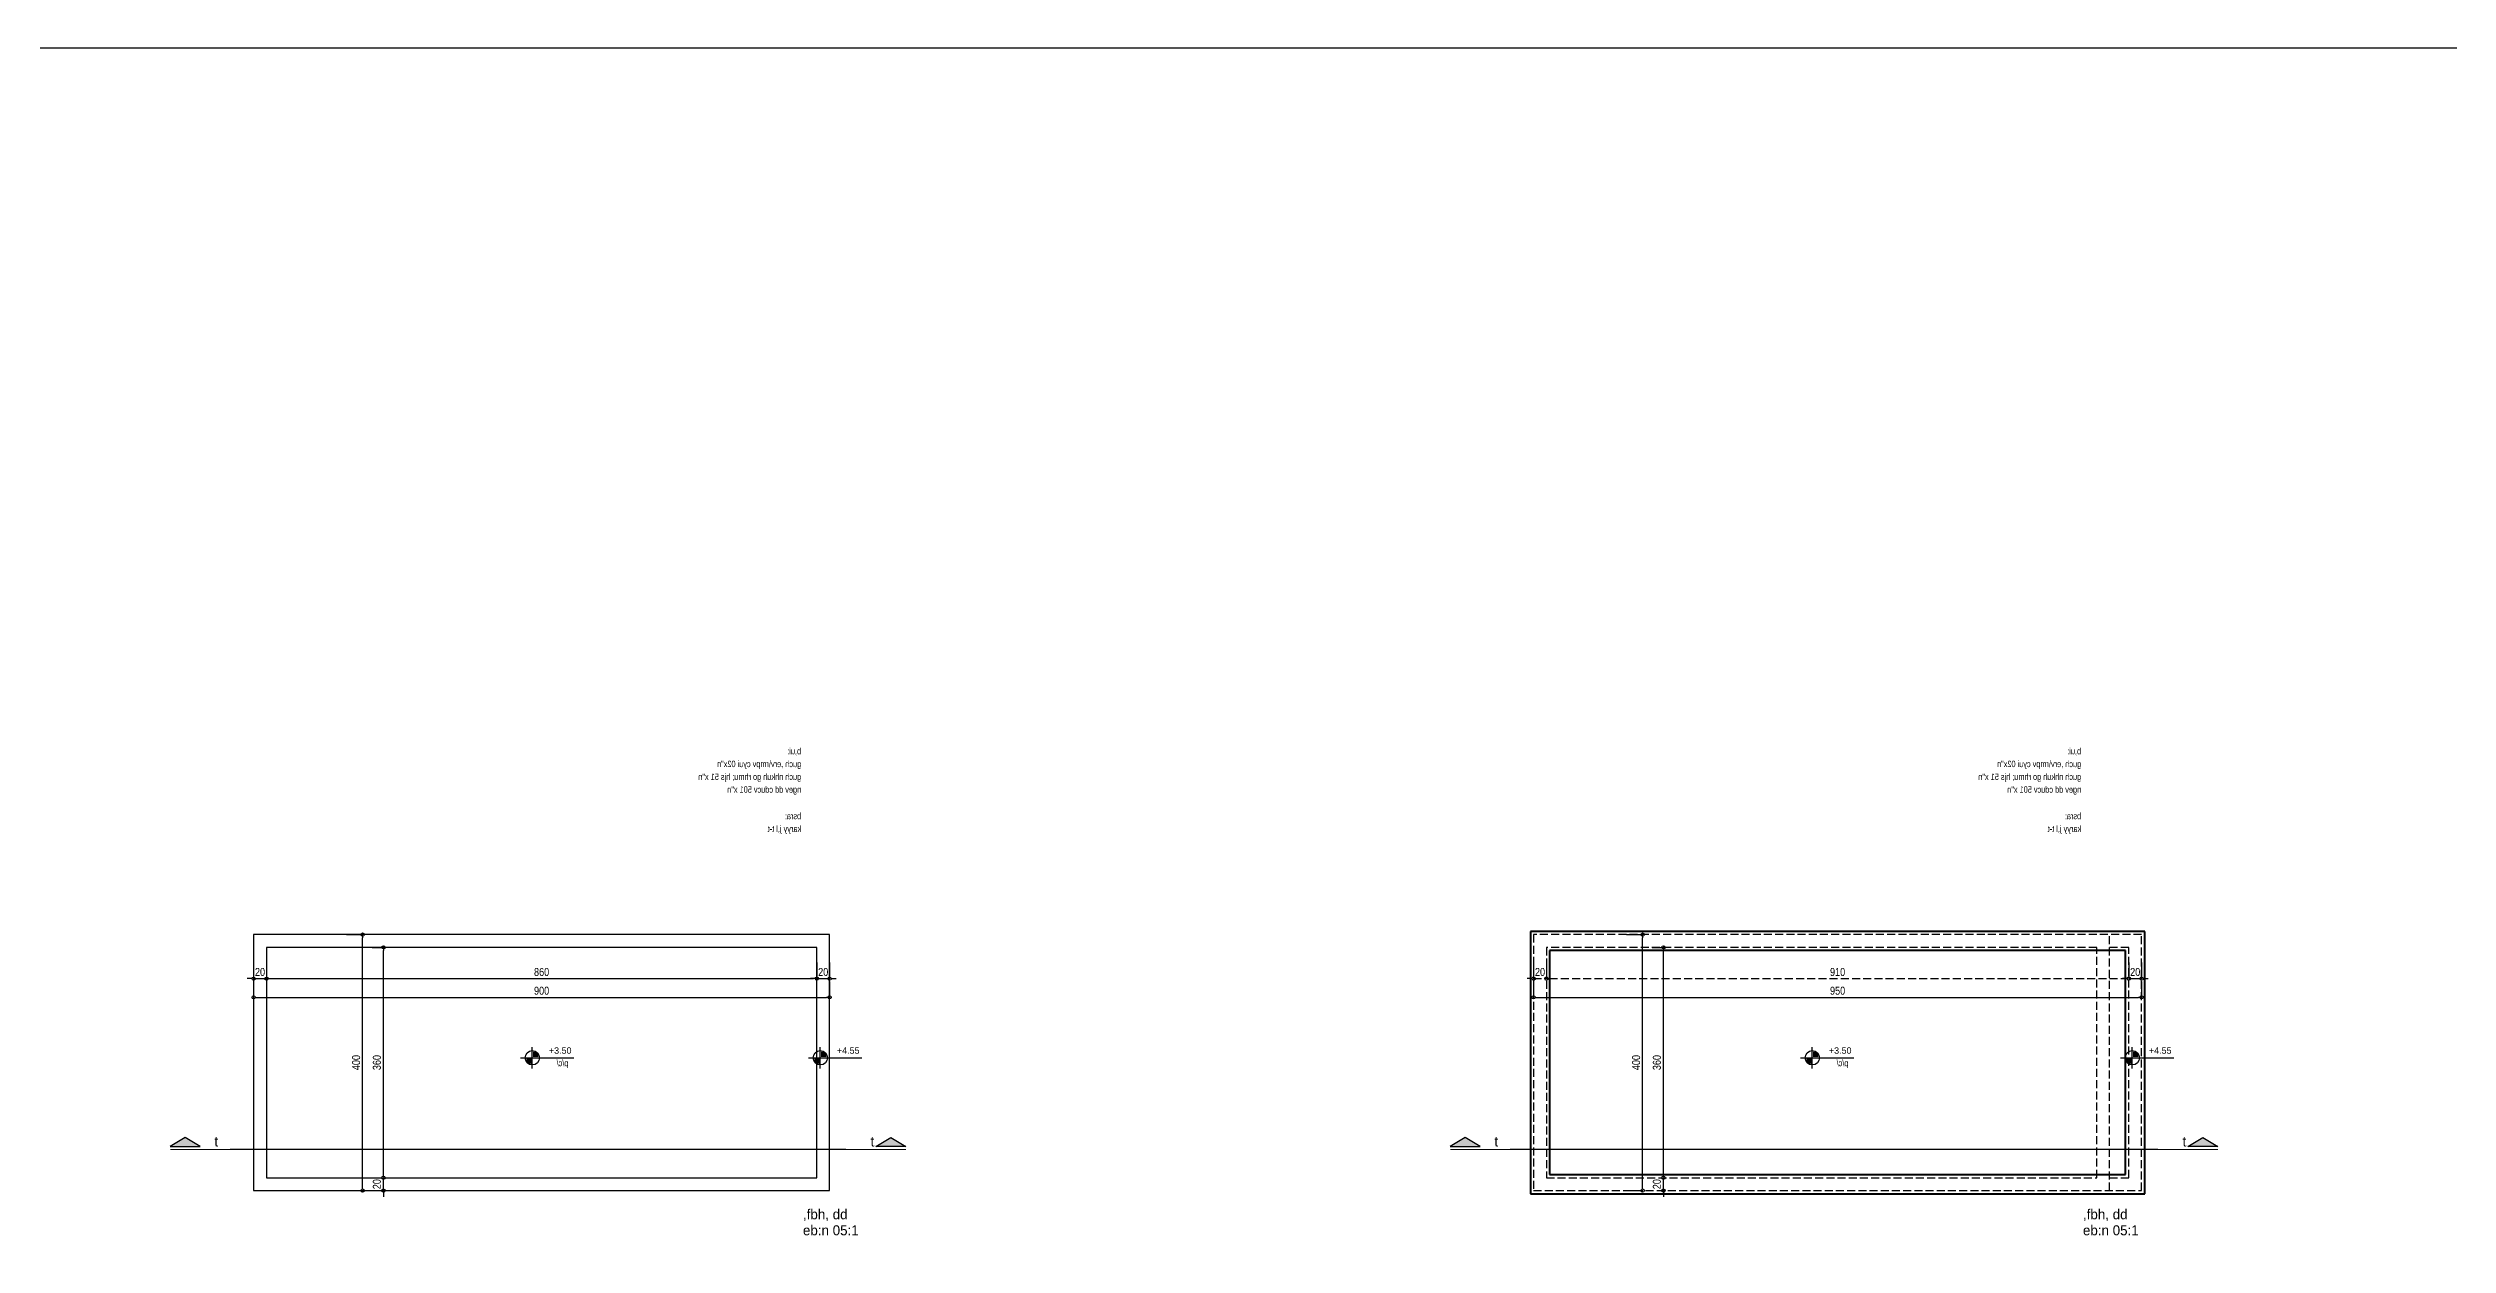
# Model space of a CAD drawing. Header units: millimetres. Extents: x 16987892 to 17014545, y 63475219 to 63484768.
# Drawn here: x 16993233 to 16996983, y 63481881 to 63483751 of the extents above; entities that cross this region are included whole.
import ezdxf

# ---------------------------------------------------------------- set-up
doc = ezdxf.new("R2010")
doc.units = ezdxf.units.MM
doc.header["$LTSCALE"] = 0.01
doc.linetypes.add('HIDDEN', pattern=[3.5, 2.5, -1])
for name, color, linetype in [('DIM 50', 5, 'Continuous'), ('HID-2', 1, 'HIDDEN'), ('Symbols', 1, 'Continuous'), ('Text50', 2, 'Continuous'), ('wall', 2, 'Continuous')]:
    doc.layers.add(name, color=color, linetype=linetype)
doc.layers.add('MAB 2', color=160, linetype='Continuous', lineweight=40)
doc.styles.add('DIM', font='oron_.shx', dxfattribs={"width": 0.85})
doc.styles.add('MIRYL', font='techno_m')
doc.styles.add('mvt-mirym', font='mvt-mirym.shx')
doc.styles.get("Standard").update_dxf_attribs({"font": 'arial.ttf'})
doc.dimstyles.new('RIKI 1_50', dxfattribs={"dimscale": 5, "dimtxt": 2.5, "dimasz": 1, "dimexe": 0.1, "dimexo": 3, "dimgap": 0.8, "dimtad": 1, "dimdec": 1, "dimrnd": 1, "dimdsep": 46, "dimtxsty": 'DIM', "dimblk": 'DOTBLANK', "dimcen": 0.15, "dimdle": 0.1, "dimclrt": 7, "dimadec": 0, "dimazin": 0, "dimtfac": 1, "dimtdec": 1, "dimtix": 1, "dimtmove": 2, "dimatfit": 3, "dimfxl": 5, "dimfxlon": 1, "dimtolj": 1, "dimarcsym": 0})

# ---------------------------------------------------------------- blocks, each defined once
blk = doc.blocks.new('level')
for p, q in [((-36.4, 0), (129.8, 0)), ((0, -33.1), (0, 33.1))]:
    blk.add_line(p, q)
at = {"const_width": 16.9}
for points in [[(-10.7, -2.3, 0.414214), (-2.3, -10.7, -0.579856)], [(2.3, 10.7, -0.414214), (10.7, 2.3, 0.579856)]]:
    blk.add_lwpolyline(points, format="xyb", dxfattribs=at)
blk.add_circle((0, 0), 22.3)
blk.add_attdef('LEVEL', (51.9, 12.6), '', height=20)
blk = doc.blocks.new('_DotBlank')
at = {"color": 0, "linetype": 'ByBlock', "lineweight": -2}
blk.add_line((-0.5, 0), (-1, 0), dxfattribs=at)
blk.add_circle((0, 0), 0.5, dxfattribs=at)
blk = doc.blocks.new('*D438')
at = {"layer": 'DEFPOINTS', "color": 0, "ltscale": 100, "transparency": 16777216}
for p in [(16993553.9, 63482365.6), (16993724.3, 63482365.6), (16993553.9, 63481965.6)]:
    blk.add_point(p, dxfattribs=at)
at = {"layer": 'DIM 50', "color": 0, "lineweight": -2, "ltscale": 100, "transparency": 16777216}
for p, q in [((16993699.3, 63482365.6), (16993724.8, 63482365.6)), ((16993724.3, 63481970.6), (16993724.3, 63482360.6)), ((16993699.3, 63481965.6), (16993724.8, 63481965.6))]:
    blk.add_line(p, q, dxfattribs=at)
at = {"layer": 'DIM 50', "color": 0, "lineweight": -2, "ltscale": 100, "transparency": 16777216, "xscale": 5, "yscale": 5, "zscale": 5}
for p, rotation in [((16993724.3, 63482365.6), 90), ((16993724.3, 63481965.6), 270)]:
    blk.add_blockref('_DotBlank', p, dxfattribs=dict(at, rotation=rotation))
at = {"layer": 'DIM 50', "color": 7, "ltscale": 100, "transparency": 16777216, "insert": (16993714.1, 63482165.6), "char_height": 12.5, "attachment_point": 5, "rotation": 90, "style": 'DIM'}
blk.add_mtext('\\A1;400', dxfattribs=at)
blk = doc.blocks.new('*D439')
at = {"layer": 'DEFPOINTS', "color": 0, "ltscale": 100, "transparency": 16777216}
for p in [(16993756.8, 63481985.6), (16993759.3, 63481985.6), (16993756.8, 63481965.6)]:
    blk.add_point(p, dxfattribs=at)
at = {"layer": 'DIM 50', "color": 0, "lineweight": -2, "ltscale": 100, "transparency": 16777216}
for p, q in [((16993756.8, 63481985.6), (16993756.3, 63481985.6)), ((16993756.8, 63481990.6), (16993756.8, 63481995.6)), ((16993756.8, 63481965.6), (16993756.8, 63481985.6)), ((16993756.8, 63481965.6), (16993757.3, 63481965.6)), ((16993756.8, 63481960.6), (16993756.8, 63481955.6))]:
    blk.add_line(p, q, dxfattribs=at)
at = {"layer": 'DIM 50', "color": 0, "lineweight": -2, "ltscale": 100, "transparency": 16777216, "xscale": 5, "yscale": 5, "zscale": 5}
for p, rotation in [((16993756.8, 63481985.6), 270), ((16993756.8, 63481965.6), 90)]:
    blk.add_blockref('_DotBlank', p, dxfattribs=dict(at, rotation=rotation))
at = {"layer": 'DIM 50', "color": 7, "ltscale": 100, "transparency": 16777216, "insert": (16993746.5, 63481975.6), "char_height": 12.5, "attachment_point": 5, "rotation": 90, "style": 'DIM'}
blk.add_mtext('\\A1;20', dxfattribs=at)
blk = doc.blocks.new('*D440')
at = {"layer": 'DEFPOINTS', "color": 0, "ltscale": 100, "transparency": 16777216}
for p in [(16993724.3, 63482345.6), (16993756.8, 63482345.6), (16993759.3, 63481985.6)]:
    blk.add_point(p, dxfattribs=at)
at = {"layer": 'DIM 50', "color": 0, "lineweight": -2, "ltscale": 100, "transparency": 16777216}
for p, q in [((16993739.3, 63482345.6), (16993757.3, 63482345.6)), ((16993756.8, 63481990.6), (16993756.8, 63482340.6)), ((16993756.8, 63481985.6), (16993756.3, 63481985.6))]:
    blk.add_line(p, q, dxfattribs=at)
at = {"layer": 'DIM 50', "color": 0, "lineweight": -2, "ltscale": 100, "transparency": 16777216, "xscale": 5, "yscale": 5, "zscale": 5}
for p, rotation in [((16993756.8, 63482345.6), 90), ((16993756.8, 63481985.6), 270)]:
    blk.add_blockref('_DotBlank', p, dxfattribs=dict(at, rotation=rotation))
at = {"layer": 'DIM 50', "color": 7, "ltscale": 100, "transparency": 16777216, "insert": (16993746.5, 63482165.6), "char_height": 12.5, "attachment_point": 5, "rotation": 90, "style": 'DIM'}
blk.add_mtext('\\A1;360', dxfattribs=at)
blk = doc.blocks.new('*D442')
at = {"layer": 'DEFPOINTS', "color": 0, "ltscale": 100, "transparency": 16777216}
for p in [(16993553.9, 63482365.6), (16993573.9, 63482345.6), (16993573.9, 63482296.8)]:
    blk.add_point(p, dxfattribs=at)
at = {"layer": 'DIM 50', "color": 0, "lineweight": -2, "ltscale": 100, "transparency": 16777216}
for p, q in [((16993553.9, 63482321.8), (16993553.9, 63482296.3)), ((16993573.9, 63482321.8), (16993573.9, 63482296.3)), ((16993548.9, 63482296.8), (16993543.9, 63482296.8)), ((16993553.9, 63482296.8), (16993573.9, 63482296.8)), ((16993578.9, 63482296.8), (16993583.9, 63482296.8))]:
    blk.add_line(p, q, dxfattribs=at)
at = {"layer": 'DIM 50', "color": 0, "lineweight": -2, "ltscale": 100, "transparency": 16777216, "xscale": 5, "yscale": 5, "zscale": 5}
blk.add_blockref('_DotBlank', (16993553.9, 63482296.8), dxfattribs=at)
at = {"layer": 'DIM 50', "color": 0, "lineweight": -2, "ltscale": 100, "transparency": 16777216, "xscale": 5, "yscale": 5, "zscale": 5, "rotation": 180}
blk.add_blockref('_DotBlank', (16993573.9, 63482296.8), dxfattribs=at)
at = {"layer": 'DIM 50', "color": 7, "ltscale": 100, "transparency": 16777216, "insert": (16993563.9, 63482307.1), "char_height": 12.5, "attachment_point": 5, "style": 'DIM'}
blk.add_mtext('\\A1;20', dxfattribs=at)
blk = doc.blocks.new('*D443')
at = {"layer": 'DEFPOINTS', "color": 0, "ltscale": 100, "transparency": 16777216}
for p in [(16993573.9, 63482345.6), (16994433.9, 63482345.6), (16994433.9, 63482296.8)]:
    blk.add_point(p, dxfattribs=at)
at = {"layer": 'DIM 50', "color": 0, "lineweight": -2, "ltscale": 100, "transparency": 16777216}
for p, q in [((16993573.9, 63482321.8), (16993573.9, 63482296.3)), ((16994433.9, 63482321.8), (16994433.9, 63482296.3)), ((16993578.9, 63482296.8), (16994428.9, 63482296.8))]:
    blk.add_line(p, q, dxfattribs=at)
at = {"layer": 'DIM 50', "color": 0, "lineweight": -2, "ltscale": 100, "transparency": 16777216, "xscale": 5, "yscale": 5, "zscale": 5, "rotation": 180}
blk.add_blockref('_DotBlank', (16993573.9, 63482296.8), dxfattribs=at)
at = {"layer": 'DIM 50', "color": 0, "lineweight": -2, "ltscale": 100, "transparency": 16777216, "xscale": 5, "yscale": 5, "zscale": 5}
blk.add_blockref('_DotBlank', (16994433.9, 63482296.8), dxfattribs=at)
at = {"layer": 'DIM 50', "color": 7, "ltscale": 100, "transparency": 16777216, "insert": (16994003.9, 63482307.1), "char_height": 12.5, "attachment_point": 5, "style": 'DIM'}
blk.add_mtext('\\A1;860', dxfattribs=at)
blk = doc.blocks.new('*D444')
at = {"layer": 'DEFPOINTS', "color": 0, "ltscale": 100, "transparency": 16777216}
for p in [(16994453.9, 63482365.6), (16994433.9, 63482345.6), (16994453.9, 63482296.8)]:
    blk.add_point(p, dxfattribs=at)
at = {"layer": 'DIM 50', "color": 0, "lineweight": -2, "ltscale": 100, "transparency": 16777216}
for p, q in [((16994433.9, 63482321.8), (16994433.9, 63482296.3)), ((16994453.9, 63482321.8), (16994453.9, 63482296.3)), ((16994428.9, 63482296.8), (16994423.9, 63482296.8)), ((16994433.9, 63482296.8), (16994453.9, 63482296.8)), ((16994458.9, 63482296.8), (16994463.9, 63482296.8))]:
    blk.add_line(p, q, dxfattribs=at)
at = {"layer": 'DIM 50', "color": 0, "lineweight": -2, "ltscale": 100, "transparency": 16777216, "xscale": 5, "yscale": 5, "zscale": 5}
blk.add_blockref('_DotBlank', (16994433.9, 63482296.8), dxfattribs=at)
at = {"layer": 'DIM 50', "color": 0, "lineweight": -2, "ltscale": 100, "transparency": 16777216, "xscale": 5, "yscale": 5, "zscale": 5, "rotation": 180}
blk.add_blockref('_DotBlank', (16994453.9, 63482296.8), dxfattribs=at)
at = {"layer": 'DIM 50', "color": 7, "ltscale": 100, "transparency": 16777216, "insert": (16994443.9, 63482307.1), "char_height": 12.5, "attachment_point": 5, "style": 'DIM'}
blk.add_mtext('\\A1;20', dxfattribs=at)
blk = doc.blocks.new('*D425')
at = {"layer": 'DEFPOINTS', "color": 0, "ltscale": 100, "transparency": 16777216}
for p in [(16993553.9, 63482365.6), (16994453.9, 63482365.6), (16994453.9, 63482267.5)]:
    blk.add_point(p, dxfattribs=at)
at = {"layer": 'DIM 50', "color": 0, "lineweight": -2, "ltscale": 100, "transparency": 16777216}
for p, q in [((16993553.9, 63482292.5), (16993553.9, 63482267)), ((16994453.9, 63482292.5), (16994453.9, 63482267)), ((16993558.9, 63482267.5), (16994448.9, 63482267.5))]:
    blk.add_line(p, q, dxfattribs=at)
at = {"layer": 'DIM 50', "color": 0, "lineweight": -2, "ltscale": 100, "transparency": 16777216, "xscale": 5, "yscale": 5, "zscale": 5, "rotation": 180}
blk.add_blockref('_DotBlank', (16993553.9, 63482267.5), dxfattribs=at)
at = {"layer": 'DIM 50', "color": 0, "lineweight": -2, "ltscale": 100, "transparency": 16777216, "xscale": 5, "yscale": 5, "zscale": 5}
blk.add_blockref('_DotBlank', (16994453.9, 63482267.5), dxfattribs=at)
at = {"layer": 'DIM 50', "color": 7, "ltscale": 100, "transparency": 16777216, "insert": (16994003.9, 63482277.8), "char_height": 12.5, "attachment_point": 5, "style": 'DIM'}
blk.add_mtext('\\A1;900', dxfattribs=at)
blk = doc.blocks.new('sec')
h = blk.add_hatch(color=256)
h.dxf.hatch_style = 1
h.paths.add_polyline_path([(1000, 50), (750, 200), (500, 50)])
for p, q in [((500, 50), (750, 200)), ((1000, 50), (500, 50)), ((750, 200), (1000, 50))]:
    blk.add_line(p, q)
at = {"const_width": 20}
blk.add_lwpolyline([(0, 0), (1000, 0)], dxfattribs=at)
blk = doc.blocks.new('*D457')
at = {"layer": 'DEFPOINTS', "color": 0, "ltscale": 100, "transparency": 16777216}
for p in [(16995553.9, 63482365.6), (16995724.3, 63482365.6), (16995553.9, 63481965.6)]:
    blk.add_point(p, dxfattribs=at)
at = {"layer": 'DIM 50', "color": 0, "lineweight": -2, "ltscale": 100, "transparency": 16777216}
for p, q in [((16995699.3, 63482365.6), (16995724.8, 63482365.6)), ((16995724.3, 63481970.6), (16995724.3, 63482360.6)), ((16995699.3, 63481965.6), (16995724.8, 63481965.6))]:
    blk.add_line(p, q, dxfattribs=at)
at = {"layer": 'DIM 50', "color": 0, "lineweight": -2, "ltscale": 100, "transparency": 16777216, "xscale": 5, "yscale": 5, "zscale": 5}
for p, rotation in [((16995724.3, 63482365.6), 90), ((16995724.3, 63481965.6), 270)]:
    blk.add_blockref('_DotBlank', p, dxfattribs=dict(at, rotation=rotation))
at = {"layer": 'DIM 50', "color": 7, "ltscale": 100, "transparency": 16777216, "insert": (16995714.1, 63482165.6), "char_height": 12.5, "attachment_point": 5, "rotation": 90, "style": 'DIM'}
blk.add_mtext('\\A1;400', dxfattribs=at)
blk = doc.blocks.new('*D458')
at = {"layer": 'DEFPOINTS', "color": 0, "ltscale": 100, "transparency": 16777216}
for p in [(16995756.8, 63481985.6), (16995759.3, 63481985.6), (16995756.8, 63481965.6)]:
    blk.add_point(p, dxfattribs=at)
at = {"layer": 'DIM 50', "color": 0, "lineweight": -2, "ltscale": 100, "transparency": 16777216}
for p, q in [((16995756.8, 63481985.6), (16995756.3, 63481985.6)), ((16995756.8, 63481990.6), (16995756.8, 63481995.6)), ((16995756.8, 63481965.6), (16995756.8, 63481985.6)), ((16995756.8, 63481965.6), (16995757.3, 63481965.6)), ((16995756.8, 63481960.6), (16995756.8, 63481955.6))]:
    blk.add_line(p, q, dxfattribs=at)
at = {"layer": 'DIM 50', "color": 0, "lineweight": -2, "ltscale": 100, "transparency": 16777216, "xscale": 5, "yscale": 5, "zscale": 5}
for p, rotation in [((16995756.8, 63481985.6), 270), ((16995756.8, 63481965.6), 90)]:
    blk.add_blockref('_DotBlank', p, dxfattribs=dict(at, rotation=rotation))
at = {"layer": 'DIM 50', "color": 7, "ltscale": 100, "transparency": 16777216, "insert": (16995746.5, 63481975.6), "char_height": 12.5, "attachment_point": 5, "rotation": 90, "style": 'DIM'}
blk.add_mtext('\\A1;20', dxfattribs=at)
blk = doc.blocks.new('*D459')
at = {"layer": 'DEFPOINTS', "color": 0, "ltscale": 100, "transparency": 16777216}
for p in [(16995724.3, 63482345.6), (16995756.8, 63482345.6), (16995759.3, 63481985.6)]:
    blk.add_point(p, dxfattribs=at)
at = {"layer": 'DIM 50', "color": 0, "lineweight": -2, "ltscale": 100, "transparency": 16777216}
for p, q in [((16995739.3, 63482345.6), (16995757.3, 63482345.6)), ((16995756.8, 63481990.6), (16995756.8, 63482340.6)), ((16995756.8, 63481985.6), (16995756.3, 63481985.6))]:
    blk.add_line(p, q, dxfattribs=at)
at = {"layer": 'DIM 50', "color": 0, "lineweight": -2, "ltscale": 100, "transparency": 16777216, "xscale": 5, "yscale": 5, "zscale": 5}
for p, rotation in [((16995756.8, 63482345.6), 90), ((16995756.8, 63481985.6), 270)]:
    blk.add_blockref('_DotBlank', p, dxfattribs=dict(at, rotation=rotation))
at = {"layer": 'DIM 50', "color": 7, "ltscale": 100, "transparency": 16777216, "insert": (16995746.5, 63482165.6), "char_height": 12.5, "attachment_point": 5, "rotation": 90, "style": 'DIM'}
blk.add_mtext('\\A1;360', dxfattribs=at)
blk = doc.blocks.new('*D460')
at = {"layer": 'DEFPOINTS', "color": 0, "ltscale": 500, "transparency": 16777216}
for p in [(16995553.9, 63482365.6), (16995573.9, 63482345.6), (16995573.9, 63482296.8)]:
    blk.add_point(p, dxfattribs=at)
at = {"layer": 'HID-2', "color": 0, "lineweight": -2, "ltscale": 500, "transparency": 16777216}
for p, q in [((16995553.9, 63482321.8), (16995553.9, 63482296.3)), ((16995573.9, 63482321.8), (16995573.9, 63482296.3)), ((16995548.9, 63482296.8), (16995543.9, 63482296.8)), ((16995553.9, 63482296.8), (16995573.9, 63482296.8)), ((16995578.9, 63482296.8), (16995583.9, 63482296.8))]:
    blk.add_line(p, q, dxfattribs=at)
at = {"layer": 'HID-2', "color": 0, "lineweight": -2, "ltscale": 500, "transparency": 16777216, "xscale": 5, "yscale": 5, "zscale": 5}
blk.add_blockref('_DotBlank', (16995553.9, 63482296.8), dxfattribs=at)
at = {"layer": 'HID-2', "color": 0, "lineweight": -2, "ltscale": 500, "transparency": 16777216, "xscale": 5, "yscale": 5, "zscale": 5, "rotation": 180}
blk.add_blockref('_DotBlank', (16995573.9, 63482296.8), dxfattribs=at)
at = {"layer": 'HID-2', "color": 7, "ltscale": 500, "transparency": 16777216, "insert": (16995563.9, 63482307.1), "char_height": 12.5, "attachment_point": 5, "style": 'DIM'}
blk.add_mtext('\\A1;20', dxfattribs=at)
blk = doc.blocks.new('*D461')
at = {"layer": 'DEFPOINTS', "color": 0, "ltscale": 500, "transparency": 16777216}
for p in [(16995573.9, 63482345.6), (16996483.9, 63482345.6), (16996483.9, 63482296.8)]:
    blk.add_point(p, dxfattribs=at)
at = {"layer": 'HID-2', "color": 0, "lineweight": -2, "ltscale": 500, "transparency": 16777216}
for p, q in [((16995573.9, 63482321.8), (16995573.9, 63482296.3)), ((16996483.9, 63482321.8), (16996483.9, 63482296.3)), ((16995578.9, 63482296.8), (16996478.9, 63482296.8))]:
    blk.add_line(p, q, dxfattribs=at)
at = {"layer": 'HID-2', "color": 0, "lineweight": -2, "ltscale": 500, "transparency": 16777216, "xscale": 5, "yscale": 5, "zscale": 5, "rotation": 180}
blk.add_blockref('_DotBlank', (16995573.9, 63482296.8), dxfattribs=at)
at = {"layer": 'HID-2', "color": 0, "lineweight": -2, "ltscale": 500, "transparency": 16777216, "xscale": 5, "yscale": 5, "zscale": 5}
blk.add_blockref('_DotBlank', (16996483.9, 63482296.8), dxfattribs=at)
at = {"layer": 'HID-2', "color": 7, "ltscale": 500, "transparency": 16777216, "insert": (16996028.9, 63482307.1), "char_height": 12.5, "attachment_point": 5, "style": 'DIM'}
blk.add_mtext('\\A1;910', dxfattribs=at)
blk = doc.blocks.new('*D462')
at = {"layer": 'DEFPOINTS', "color": 0, "ltscale": 100, "transparency": 16777216}
for p in [(16996503.9, 63482365.6), (16996483.9, 63482345.6), (16996503.9, 63482296.8)]:
    blk.add_point(p, dxfattribs=at)
at = {"layer": 'DIM 50', "color": 0, "lineweight": -2, "ltscale": 100, "transparency": 16777216}
for p, q in [((16996483.9, 63482321.8), (16996483.9, 63482296.3)), ((16996503.9, 63482321.8), (16996503.9, 63482296.3)), ((16996478.9, 63482296.8), (16996473.9, 63482296.8)), ((16996483.9, 63482296.8), (16996503.9, 63482296.8)), ((16996508.9, 63482296.8), (16996513.9, 63482296.8))]:
    blk.add_line(p, q, dxfattribs=at)
at = {"layer": 'DIM 50', "color": 0, "lineweight": -2, "ltscale": 100, "transparency": 16777216, "xscale": 5, "yscale": 5, "zscale": 5}
blk.add_blockref('_DotBlank', (16996483.9, 63482296.8), dxfattribs=at)
at = {"layer": 'DIM 50', "color": 0, "lineweight": -2, "ltscale": 100, "transparency": 16777216, "xscale": 5, "yscale": 5, "zscale": 5, "rotation": 180}
blk.add_blockref('_DotBlank', (16996503.9, 63482296.8), dxfattribs=at)
at = {"layer": 'DIM 50', "color": 7, "ltscale": 100, "transparency": 16777216, "insert": (16996493.9, 63482307.1), "char_height": 12.5, "attachment_point": 5, "style": 'DIM'}
blk.add_mtext('\\A1;20', dxfattribs=at)
blk = doc.blocks.new('*D463')
at = {"layer": 'DEFPOINTS', "color": 0, "ltscale": 100, "transparency": 16777216}
for p in [(16995553.9, 63482365.6), (16996503.9, 63482365.6), (16996503.9, 63482267.5)]:
    blk.add_point(p, dxfattribs=at)
at = {"layer": 'DIM 50', "color": 0, "lineweight": -2, "ltscale": 100, "transparency": 16777216}
for p, q in [((16995553.9, 63482292.5), (16995553.9, 63482267)), ((16996503.9, 63482292.5), (16996503.9, 63482267)), ((16995558.9, 63482267.5), (16996498.9, 63482267.5))]:
    blk.add_line(p, q, dxfattribs=at)
at = {"layer": 'DIM 50', "color": 0, "lineweight": -2, "ltscale": 100, "transparency": 16777216, "xscale": 5, "yscale": 5, "zscale": 5, "rotation": 180}
blk.add_blockref('_DotBlank', (16995553.9, 63482267.5), dxfattribs=at)
at = {"layer": 'DIM 50', "color": 0, "lineweight": -2, "ltscale": 100, "transparency": 16777216, "xscale": 5, "yscale": 5, "zscale": 5}
blk.add_blockref('_DotBlank', (16996503.9, 63482267.5), dxfattribs=at)
at = {"layer": 'DIM 50', "color": 7, "ltscale": 100, "transparency": 16777216, "insert": (16996028.9, 63482277.8), "char_height": 12.5, "attachment_point": 5, "style": 'DIM'}
blk.add_mtext('\\A1;950', dxfattribs=at)

msp = doc.modelspace()

# ---------------------------------------------------------------- linework, layer by layer
at = {"layer": 'HID-2', "ltscale": 500}
for p, q in [((16995553.88, 63482365.61), (16995553.88, 63481965.61)), ((16996503.88, 63482365.61), (16995553.88, 63482365.61)), ((16996453.88, 63481965.61), (16996453.88, 63482365.61)), ((16996503.88, 63481965.61), (16996503.88, 63482365.61)), ((16995573.88, 63482345.61), (16995573.88, 63481985.61)), ((16996433.88, 63482345.61), (16995573.88, 63482345.61)), ((16996433.88, 63481985.61), (16996433.88, 63482345.61)), ((16996483.88, 63482345.61), (16996453.88, 63482345.61)), ((16996483.88, 63481985.61), (16996483.88, 63482345.61)), ((16995573.88, 63481985.61), (16996433.88, 63481985.61)), ((16996453.88, 63481985.61), (16996483.88, 63481985.61)), ((16995553.88, 63481965.61), (16996503.88, 63481965.61))]:
    msp.add_line(p, q, dxfattribs=at)
at = {"layer": 'MAB 2', "ltscale": 100}
for p, q in [((16995548.88, 63482370.61), (16995548.88, 63481960.61)), ((16996508.88, 63482370.61), (16995548.88, 63482370.61)), ((16996508.88, 63481960.61), (16996508.88, 63482370.61)), ((16995578.88, 63482340.61), (16995578.88, 63481990.61)), ((16996478.88, 63482340.61), (16995578.88, 63482340.61)), ((16996478.88, 63481990.61), (16996478.88, 63482340.61)), ((16995578.88, 63481990.61), (16996478.88, 63481990.61)), ((16995548.88, 63481960.61), (16996508.88, 63481960.61))]:
    msp.add_line(p, q, dxfattribs=at)
at = {"layer": 'Symbols', "ltscale": 100}
for p, q in [((16994479.46, 63482029.83), (16993517.47, 63482029.83)), ((16996529.46, 63482029.83), (16995517.47, 63482029.83))]:
    msp.add_line(p, q, dxfattribs=at)
at = {"layer": 'wall', "ltscale": 100}
for p, q in [((16993553.88, 63482365.61), (16993553.88, 63481965.61)), ((16994453.88, 63482365.61), (16993553.88, 63482365.61)), ((16994453.88, 63481965.61), (16994453.88, 63482365.61)), ((16993573.88, 63482345.61), (16993573.88, 63481985.61)), ((16994433.88, 63482345.61), (16993573.88, 63482345.61)), ((16994433.88, 63481985.61), (16994433.88, 63482345.61)), ((16993573.88, 63481985.61), (16994433.88, 63481985.61)), ((16993553.88, 63481965.61), (16994453.88, 63481965.61))]:
    msp.add_line(p, q, dxfattribs=at)
msp.add_lwpolyline([(16992892.94, 63479455.8), (16987892.31, 63479455.8), (16987892.31, 63483750.93), (17002015.49, 63483750.93), (17002015.49, 63479455.8)], dxfattribs=at)

# ---------------------------------------------------------------- block references
at = {"layer": 'Symbols', "xscale": -0.09375, "yscale": 0.09375, "zscale": 0.09375, "rotation": 359.9999999999438}
for p in [(16993517.47, 63482029.83), (16995517.47, 63482029.83)]:
    msp.add_blockref('sec', p, dxfattribs=at)
at = {"layer": 'Symbols', "xscale": 0.09375, "yscale": 0.09375, "zscale": 0.09375}
for p in [(16994479.46, 63482029.83), (16996529.46, 63482029.83)]:
    msp.add_blockref('sec', p, dxfattribs=at)
at = {"layer": 'Text50', "xscale": 0.4999999999999999, "yscale": 0.4999999999999999, "zscale": 0.4999999999999999}
for p, values in [((16993989.37, 63482173.09), {'LEVEL': '+3.50'}), ((16994439.36, 63482173.09), {'LEVEL': '+4.55'}), ((16995989.37, 63482173.09), {'LEVEL': '+3.50'}), ((16996489.36, 63482173.09), {'LEVEL': '+4.55'})]:
    msp.add_blockref('level', p, dxfattribs=at).add_auto_attribs(values)

# ---------------------------------------------------------------- texts
at = {"layer": 'Symbols', "style": 'mvt-mirym'}
for s, height, p in [('t', 15.62, (16993492.57, 63482034.51)), ('t', 15.62, (16994517.9, 63482034.51)), ('t', 15.62, (16995492.57, 63482034.51)), ('t', 15.62, (16996567.9, 63482034.51)), (',fbh, dd', 15.625, (16994412.25, 63481920.72)), (',fbh, dd', 15.625, (16996412.25, 63481920.72)), ('eb:n 05:1', 15.625, (16994412.25, 63481895.72)), ('eb:n 05:1', 15.625, (16996412.25, 63481895.72))]:
    msp.add_text(s, height=height, dxfattribs=at).set_placement(p)
at = {"layer": 'Text50', "style": 'MIRYL', "text_generation_flag": 2}
for s, p in [('b,ui:', (16994409.44, 63482647.28)), ('b,ui:', (16996409.44, 63482647.28)), ('guch nhkuh go rhmu; hjs 51 x"n', (16994409.44, 63482607.28)), ('guch ,erv\\rmpv cyui 02x"n', (16994409.44, 63482627.28)), ('guch nhkuh go rhmu; hjs 51 x"n', (16996409.44, 63482607.28)), ('guch ,erv\\rmpv cyui 02x"n', (16996409.44, 63482627.28)), ('ngev dd cducv 501 x"n', (16994409.44, 63482587.28)), ('ngev dd cducv 501 x"n', (16996409.44, 63482587.28)), ('karyy j,l t-t', (16994409.44, 63482525.92)), ('bsra:', (16994409.44, 63482545.92)), ('karyy j,l t-t', (16996409.44, 63482525.92)), ('bsra:', (16996409.44, 63482545.92)), ('p/c/', (16994045.84, 63482159.97)), ('p/c/', (16996045.84, 63482159.97))]:
    msp.add_text(s, height=10, rotation=360, dxfattribs=at).set_placement(p)

# ---------------------------------------------------------------- dimensions: what is measured, and where the dimension line sits
at = {"layer": 'DIM 50', "ltscale": 100}
for base, p1, p2, picture, middle in [((16993573.88, 63482296.8), (16993553.88, 63482365.61), (16993573.88, 63482345.61), '*D442', (16993563.88, 63482307.05)), ((16994453.88, 63482267.54), (16993553.88, 63482365.61), (16994453.88, 63482365.61), '*D425', (16994003.88, 63482277.79)), ((16994453.88, 63482296.8), (16994433.88, 63482345.61), (16994453.88, 63482365.61), '*D444', (16994443.88, 63482307.05)), ((16996503.88, 63482267.54), (16995553.88, 63482365.61), (16996503.88, 63482365.61), '*D463', (16996028.88, 63482277.79)), ((16996503.88, 63482296.8), (16996483.88, 63482345.61), (16996503.88, 63482365.61), '*D462', (16996493.88, 63482307.05)), ((16994433.88, 63482296.8), (16993573.88, 63482345.61), (16994433.88, 63482345.61), '*D443', (16994003.88, 63482307.05))]:
    dim = msp.add_linear_dim(base=base, p1=p1, p2=p2, dimstyle='RIKI 1_50', dxfattribs=at)
    dim.commit()
    dim.dimension.update_dxf_attribs({"geometry": picture, "text_midpoint": middle})
for base, p1, p2, picture, middle in [((16993724.34, 63482365.61), (16993553.88, 63481965.61), (16993553.88, 63482365.61), '*D438', (16993714.09, 63482165.61)), ((16993756.79, 63482345.61), (16993759.29, 63481985.61), (16993724.34, 63482345.61), '*D440', (16993746.54, 63482165.61)), ((16995724.34, 63482365.61), (16995553.88, 63481965.61), (16995553.88, 63482365.61), '*D457', (16995714.09, 63482165.61)), ((16995756.79, 63482345.61), (16995759.29, 63481985.61), (16995724.34, 63482345.61), '*D459', (16995746.54, 63482165.61)), ((16993756.79, 63481985.61), (16993756.79, 63481965.61), (16993759.29, 63481985.61), '*D439', (16993746.54, 63481975.61)), ((16995756.79, 63481985.61), (16995756.79, 63481965.61), (16995759.29, 63481985.61), '*D458', (16995746.54, 63481975.61))]:
    dim = msp.add_linear_dim(base=base, p1=p1, p2=p2, angle=90, dimstyle='RIKI 1_50', dxfattribs=at)
    dim.commit()
    dim.dimension.update_dxf_attribs({"geometry": picture, "text_midpoint": middle})
at = {"layer": 'HID-2', "ltscale": 500}
for base, p1, p2, picture, middle in [((16995573.88, 63482296.8), (16995553.88, 63482365.61), (16995573.88, 63482345.61), '*D460', (16995563.88, 63482307.05)), ((16996483.88, 63482296.8), (16995573.88, 63482345.61), (16996483.88, 63482345.61), '*D461', (16996028.88, 63482307.05))]:
    dim = msp.add_linear_dim(base=base, p1=p1, p2=p2, dimstyle='RIKI 1_50', dxfattribs=at)
    dim.commit()
    dim.dimension.update_dxf_attribs({"geometry": picture, "text_midpoint": middle})

doc.saveas('drawing.dxf')
